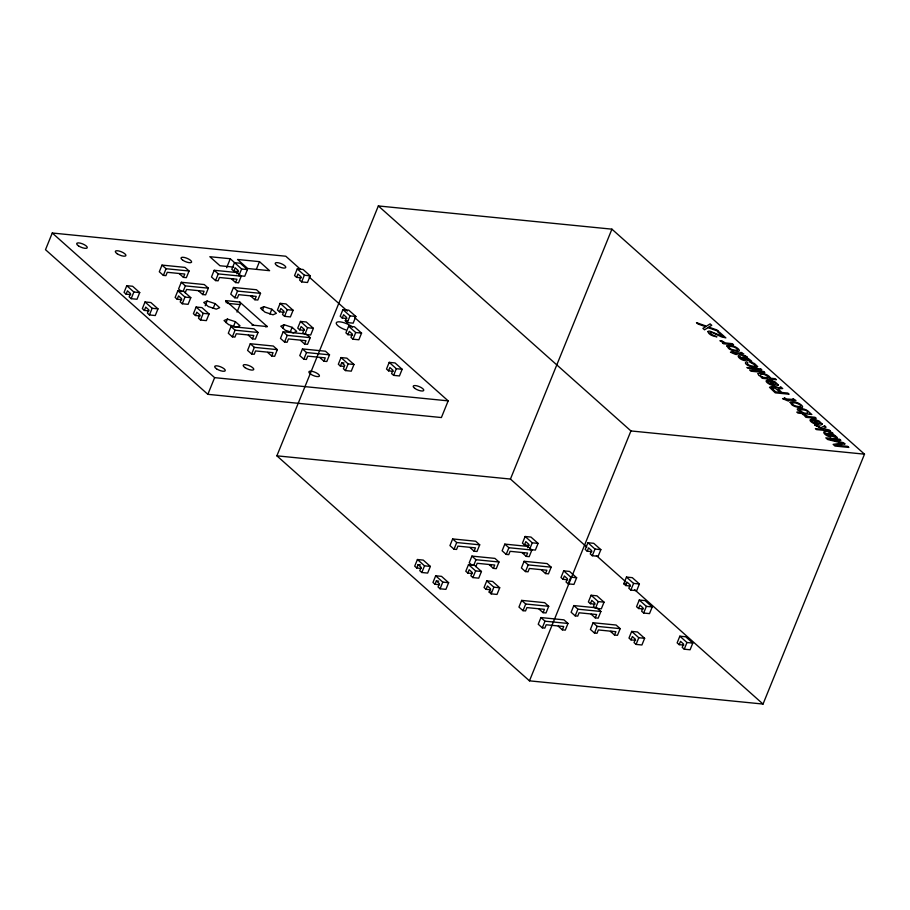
<?xml version="1.0" encoding="UTF-8"?>
<svg xmlns="http://www.w3.org/2000/svg" width="910" height="910" viewBox="0 0 910 910"><rect width="100%" height="100%" fill="white"/><g stroke="black" fill="none" stroke-linecap="round" stroke-linejoin="round"><path stroke-width="1.36" d="M300.664 269.474L285.808 256.233L52.268 233.017L45.5 249.693L207.855 394.326L441.396 417.542L448.164 400.866L354.786 317.681M126.092 294.158L127.445 290.825L130.494 293.543L129.14 296.876L131.165 298.685L137.012 299.265L139.719 292.588L132.61 286.263L126.774 285.683L124.067 292.36L126.092 294.158L130.767 294.624M131.165 298.685L133.872 292.008L126.774 285.683M144.36 310.435L145.714 307.102L148.762 309.81L147.409 313.142L149.433 314.951L155.269 315.531L157.976 308.865L150.878 302.541L145.043 301.961L142.335 308.626L144.36 310.435L149.035 310.901M162.014 265.094L159.307 271.772L163.368 275.389L165.916 275.639L167.269 272.306L184.787 274.046L183.433 277.379L186.357 277.664L189.064 270.998L185.003 267.381L162.014 265.094L166.075 268.712L189.064 270.998M163.368 275.389L166.075 268.712M149.433 314.951L152.141 308.285L145.043 301.961M177.177 299.242L178.531 295.909L181.579 298.616L180.225 301.949L182.25 303.758L188.097 304.338L190.804 297.672L183.695 291.348L177.859 290.768L175.152 297.433L177.177 299.242L181.852 299.709M198.653 290.938L202.714 294.556L205.637 294.84L208.344 288.174L204.284 284.557L181.295 282.271L178.588 288.948L181.636 291.655M183.092 291.45L185.356 285.888L181.295 282.271M185.196 292.815L186.55 289.471L204.067 291.223L202.714 294.556M182.25 303.758L184.969 297.092L177.859 290.768M195.445 315.508L196.799 312.175L199.847 314.894L198.494 318.227L200.518 320.036L206.354 320.616L209.072 313.939L201.963 307.614L196.128 307.034L193.42 313.7L195.445 315.508L200.12 315.975M214.191 270.281L211.484 276.958L215.545 280.576L218.093 280.826L219.446 277.493L236.964 279.233L235.61 282.566L238.534 282.851L241.241 276.185L237.18 272.568L214.191 270.281L218.252 273.899L241.241 276.185M205.205 305.783L207.139 301.017L215.113 303.61L219.685 307.682L216.273 309.15L208.299 306.556L203.738 302.484L207.139 301.017M215.545 280.576L218.252 273.899M200.518 320.036L203.226 313.358L196.128 307.034M226.624 267.722L230.275 258.747L209.835 256.711L219.981 265.754L233.608 267.108M213.179 308.376L215.113 303.61M238.488 271.612L233.813 271.146L235.167 267.813L238.215 270.52L236.862 273.853M233.472 287.458L230.765 294.135L234.825 297.741L237.374 298.002L238.727 294.669L256.245 296.41L254.891 299.743L257.814 300.027L260.522 293.361L256.461 289.744L233.472 287.458L237.533 291.075L260.522 293.361M238.886 275.662L241.605 268.996L230.275 258.747M234.825 297.741L237.533 291.075M225.987 322.663L227.432 319.091L235.406 321.696L239.978 325.757L236.566 327.225L228.603 324.631L224.031 320.559L227.432 319.091M233.813 271.146L231.788 269.337L234.496 262.671L240.331 263.252L247.44 269.576L244.733 276.242L240.058 275.775M231.015 326.565L228.308 333.231L232.368 336.848L234.917 337.098L236.27 333.765L253.788 335.506L252.434 338.85L255.357 339.134L258.065 332.468L254.004 328.851L231.015 326.565L235.076 330.182L258.065 332.468M237.021 312.084L240.069 304.588A1.9 1.206 -84.3 0 0 239.728 302.018L225.691 300.618A1.9 1.206 -84.3 0 1 226.169 302.723M256.336 269.349L259.464 261.648L237.567 259.475L247.713 268.507L269.61 270.691L259.464 261.648M233.472 326.462L235.406 321.696M207.855 394.326L214.624 377.65L52.268 233.017M232.368 336.848L235.076 330.182M262.41 310.23L263.866 306.659L271.84 309.252L276.401 313.324L273 314.792L265.026 312.187L260.465 308.126L263.866 306.659M250.295 343.741L247.588 350.407L251.649 354.024L254.197 354.274L255.551 350.941L273.068 352.682L271.715 356.015L274.638 356.31L277.345 349.645L273.284 346.027L250.295 343.741L254.356 347.358L277.345 349.645M251.649 354.024L254.356 347.358M269.906 314.018L271.84 309.252M279.484 311.823L280.837 308.49L283.875 311.197L282.521 314.53L284.557 316.339L290.392 316.919L293.1 310.253L286.002 303.929L280.155 303.349L277.448 310.014L279.484 311.823L284.147 312.289M296.58 277.379L297.934 274.046L300.983 276.765L299.629 280.098L301.654 281.907L307.489 282.487L310.196 275.81L303.098 269.485L297.263 268.905L294.556 275.582L296.58 277.379L301.255 277.846M284.557 316.339L287.264 309.673L280.155 303.349M282.714 328.305L284.159 324.733L292.133 327.338L296.694 331.399L293.293 332.867L285.319 330.273L280.758 326.201L284.159 324.733M301.654 281.907L304.361 275.229L297.263 268.905M283.192 331.752L280.485 338.418L284.546 342.035L287.094 342.285L288.447 338.952L305.965 340.693L304.611 344.037L307.534 344.321L310.242 337.655L306.181 334.038L283.192 331.752L287.253 335.369L310.242 337.655M284.546 342.035L287.253 335.369M290.199 332.093L292.133 327.338M306.01 334.539L310.685 335.005L313.393 328.328L306.295 322.003L300.448 321.423L297.741 328.089L299.777 329.898L304.44 330.364M299.777 329.898L301.13 326.565L304.167 329.272L302.814 332.616L304.85 334.414L307.557 327.748L300.448 321.423M302.473 348.928L299.765 355.594L303.826 359.211L306.374 359.461L307.728 356.128L325.245 357.869L323.892 361.202L326.815 361.498L329.522 354.832L325.462 351.214L302.473 348.928L306.534 352.545L329.522 354.832M303.826 359.211L306.534 352.545M276.879 455.83L378.344 205.944L611.918 229.161L864.5 454.17L763.035 704.056L529.461 680.839L276.879 455.83L510.442 479.058L586.859 547.126M342.24 318.056L343.593 314.724L346.642 317.442L345.288 320.775L347.313 322.584L353.16 323.164L355.867 316.487L348.757 310.162L342.922 309.582L340.215 316.248L342.24 318.056L346.915 318.523M347.313 322.584L350.02 315.906L342.922 309.582M347.938 334.687L349.292 331.354L352.341 334.061L350.987 337.405L353.012 339.202L358.858 339.783L361.566 333.117L354.456 326.792L348.621 326.212L345.914 332.878L347.938 334.687L352.614 335.153M340.363 366.059L341.716 362.726L344.765 365.433L343.411 368.766L345.436 370.575L351.271 371.155L353.979 364.489L346.881 358.153L341.045 357.573L338.338 364.25L340.363 366.059L343.866 366.4M353.012 339.202L355.719 332.537L348.621 326.212M345.436 370.575L348.143 363.909L341.045 357.573M388.536 370.848L389.889 367.515L392.927 370.222L391.573 373.555L393.609 375.364L399.445 375.944L402.152 369.278L395.042 362.942L389.207 362.362L386.5 369.039L388.536 370.848L393.2 371.314M393.609 375.364L396.316 368.698L389.207 362.362M416.735 567.988L418.088 564.655L421.137 567.362L419.783 570.695L421.808 572.504L427.654 573.084L430.362 566.418L423.252 560.094L417.417 559.514L414.71 566.179L416.735 567.988L421.41 568.454M421.808 572.504L424.526 565.838L417.417 559.514M435.003 584.254L436.356 580.921L439.405 583.64L438.051 586.973L440.076 588.781L445.911 589.361L448.63 582.684L441.521 576.36L435.685 575.78L432.978 582.445L435.003 584.254L439.678 584.72M452.657 538.925L449.95 545.591L454.01 549.208L456.558 549.458L457.912 546.125L475.429 547.865L474.076 551.198L476.999 551.494L479.707 544.828L475.646 541.211L452.657 538.925L456.718 542.542L479.707 544.828M454.01 549.208L456.718 542.542M440.076 588.781L442.783 582.104L435.685 575.78M467.831 573.061L469.185 569.728L472.222 572.447L470.868 575.78L472.904 577.588L478.74 578.168L481.447 571.491L474.349 565.167L468.502 564.587L465.795 571.264L467.831 573.061L472.495 573.527M491.241 564.951L489.296 564.757L493.357 568.375L496.28 568.67L498.987 561.993L494.926 558.387L471.937 556.101L469.23 562.767L472.279 565.474M473.746 565.269L475.998 559.718L471.937 556.101M510.442 479.058L611.918 229.161M475.839 566.634L477.193 563.301L494.71 565.042L493.357 568.375M472.904 577.588L475.611 570.911L468.502 564.587M486.088 589.339L487.441 586.006L490.49 588.713L489.136 592.046L491.161 593.855L497.008 594.435L499.715 587.769L492.606 581.445L486.77 580.864L484.063 587.53L486.088 589.339L490.763 589.805M504.834 544.112L502.127 550.777L506.188 554.395L508.736 554.645L510.089 551.312L527.607 553.053L526.253 556.385L529.176 556.681L531.884 550.015L527.823 546.398L504.834 544.112L508.895 547.729L531.884 550.015M506.188 554.395L508.895 547.729M491.161 593.855L493.868 587.189L486.77 580.864M525.138 536.49L532.248 542.815L529.54 549.492L535.376 550.072L538.083 543.395L530.974 537.071L525.138 536.49L522.431 543.156L524.456 544.965L529.131 545.431M524.456 544.965L525.821 541.632L528.858 544.351L527.504 547.683M524.115 561.288L521.407 567.954L525.468 571.571L528.016 571.821L529.37 568.488L546.887 570.229L545.534 573.562L548.457 573.857L551.164 567.18L547.103 563.574L524.115 561.288L528.175 564.905L551.164 567.18M525.468 571.571L528.175 564.905M521.658 600.384L518.95 607.061L523.011 610.678L525.559 610.928L526.913 607.596L544.43 609.336L543.077 612.669L546 612.965L548.707 606.288L544.646 602.67L521.658 600.384L525.718 604.001L548.707 606.288M523.011 610.678L525.718 604.001M540.938 617.56L538.231 624.237L542.292 627.843L544.84 628.105L546.193 624.772L563.711 626.512L562.357 629.845L565.281 630.13L567.988 623.464L563.927 619.846L540.938 617.56L544.999 621.177L567.988 623.464M563.017 579.317L564.371 575.985L567.419 578.692L566.065 582.025L568.09 583.833L573.937 584.413L576.644 577.748L569.535 571.423L563.699 570.843L560.992 577.509L563.017 579.317L567.692 579.784M542.292 627.843L544.999 621.177M568.09 583.833L570.798 577.167L563.699 570.843M529.461 680.839L630.937 430.942L378.344 205.944M587.223 551.21L588.577 547.877L591.625 550.584L590.271 553.917L592.296 555.726L598.132 556.306L600.85 549.64L593.741 543.315L587.905 542.735L585.198 549.401L587.223 551.21L591.898 551.676M592.296 555.726L595.004 549.06L587.905 542.735M573.835 605.571L571.127 612.248L575.188 615.865L577.736 616.115L579.09 612.783L596.607 614.523L595.254 617.856L598.177 618.152L600.884 611.474L596.823 607.857L573.835 605.571L577.895 609.188L600.884 611.474M575.188 615.865L577.895 609.188M590.419 603.728L591.773 600.384L594.821 603.103L593.468 606.435L595.493 608.244L601.328 608.824L604.035 602.158L596.937 595.822L591.102 595.242L588.383 601.919L590.419 603.728L595.094 604.183M595.493 608.244L598.2 601.578L591.102 595.242M593.115 622.747L590.408 629.424L594.469 633.041L597.017 633.292L598.37 629.959L615.888 631.699L614.534 635.032L617.458 635.316L620.165 628.651L616.104 625.034L593.115 622.747L597.176 626.364L620.165 628.651M594.469 633.041L597.176 626.364M625.784 585.562L623.76 583.754L626.467 577.077L632.302 577.657L639.4 583.992L636.693 590.658L630.857 590.078L628.833 588.269L630.186 584.937L627.138 582.218L625.784 585.562L630.459 586.017M630.857 590.078L633.565 583.412L626.467 577.077M638.581 608.517L639.935 605.173L642.983 607.891L641.63 611.224L643.654 613.033L649.501 613.613L652.208 606.947L645.099 600.611L639.264 600.031L636.556 606.708L638.581 608.517L643.256 608.972M631.005 639.878L632.359 636.545L635.408 639.252L634.054 642.596L636.079 644.405L641.914 644.985L644.633 638.308L637.523 631.984L631.688 631.404L628.981 638.069L631.005 639.878L635.681 640.344M643.654 613.033L646.373 606.367L639.264 600.031M636.079 644.405L638.786 637.728L631.688 631.404M679.178 644.667L680.532 641.334L683.569 644.041L682.216 647.385L684.252 649.194L690.087 649.774L692.794 643.097L685.696 636.772L679.85 636.192L677.142 642.858L679.178 644.667L683.842 645.133M684.252 649.194L686.959 642.517L679.85 636.192M241.605 268.996L247.44 269.576M304.361 275.229L310.196 275.81M233.495 279.142L231.549 278.949L235.61 282.566M185.356 285.888L208.344 288.174M252.775 296.319L250.83 296.125L254.891 299.743M133.872 292.008L139.719 292.588M184.969 297.092L190.804 297.672M227.432 303.326L240.069 304.588M287.264 309.673L293.1 310.253M350.02 315.906L355.867 316.487M345.288 320.775L347.62 321.002M152.141 308.285L157.976 308.865M203.226 313.358L209.072 313.939M307.557 327.748L313.393 328.328M355.719 332.537L361.566 333.117M252.059 325.245A1.9 1.206 -84.3 0 1 253.276 325.2L267.312 326.588L239.728 302.018M341.716 362.726L344.048 362.953M348.143 363.909L353.979 364.489M396.316 368.698L402.152 369.278M214.624 377.65L448.164 400.866M630.937 430.942L864.5 454.17M532.248 542.815L538.083 543.395M595.004 549.06L600.85 549.64M524.137 552.973L522.192 552.779L526.253 556.385M475.998 559.718L498.987 561.993M570.798 577.167L576.644 577.748M633.565 583.412L639.4 583.992M623.76 583.754L626.091 583.981M418.088 564.655L420.431 564.883M424.526 565.838L430.362 566.418M475.611 570.911L481.447 571.491M436.356 580.921L438.688 581.16M442.783 582.104L448.63 582.684M493.868 587.189L499.715 587.769M598.2 601.578L604.035 602.158M646.373 606.367L652.208 606.947M489.136 592.046L491.468 592.285M612.419 631.608L610.473 631.415L614.534 635.032M638.786 637.728L644.633 638.308M686.959 642.517L692.794 643.097M309.15 277.038L347.358 311.061M596.414 555.635L626.125 582.104M634.611 589.669L763.035 704.056M300.55 340.42L304.611 344.037M319.831 357.596L323.892 361.202M541.473 569.944L545.534 573.562M591.193 614.239L595.254 617.856M225.691 300.618L253.276 325.2M179.372 273.762L183.433 277.379M248.373 335.233L252.434 338.85M267.654 352.409L271.715 356.015M470.015 547.592L474.076 551.198M539.016 609.052L543.077 612.669M558.296 626.228L562.357 629.845M345.834 329.921A9.509 3.083 22.1 0 1 337.053 322.095A9.509 3.083 22.1 0 1 352.386 327.099M265.834 326.952A1.9 1.206 -84.3 0 1 267.312 326.588M771.635 387.842L775.593 391.846L780.314 392.324L775.331 388.297L771.635 387.842M799.378 409.898C807.875 418.009 812.71 408.715 799.378 409.898M745.313 356.163C733.13 352.318 738.954 360.053 745.188 360.633L744.084 359.655C726.601 349.497 765.264 370.131 746.473 357.311L747.315 356.947L744.71 355.628L745.313 356.163M830.898 432.398C818.716 428.553 824.54 436.288 830.762 436.868L829.67 435.89C812.186 425.732 850.839 446.378 832.058 433.547L832.889 433.183L830.295 431.875L830.898 432.398M767.437 381.358L769.041 383.167L773.011 384.509L769.121 381.04L767.437 381.358M811.345 420.477L812.948 422.274L816.907 423.616L813.017 420.147L811.345 420.477M728.728 346.858L729.945 348.496A3.003 0.967 22.1 0 0 732.118 349.565C744.198 352.602 733.38 344.64 728.728 346.858M791.984 403.21L793.202 404.848A3.003 0.967 22.1 0 0 795.374 405.905C807.454 408.943 796.637 400.991 791.984 403.21M726.874 345.959L728.671 348.519A5.414 1.752 22.1 0 0 731.765 350.157C748.202 355.207 733.79 342.581 726.874 345.959M790.13 402.311L791.928 404.87A5.414 1.752 22.1 0 0 795.021 406.508C811.458 411.559 797.046 398.921 790.13 402.311M780.814 387.091C776.878 389.082 772.692 385.101 769.496 387.319L775.286 392.847L789.106 394.223L787.798 393.063L781.872 392.472L778.005 388.82L782.725 388.536L780.814 387.091M778.334 384.964C775.4 389.025 759.497 379.743 769.246 380.096L774.387 384.668L776.435 383.997L770.69 380.312L775.149 381.938L778.334 384.964M822.242 424.071C819.296 428.132 803.405 418.85 813.153 419.203L818.283 423.776L820.342 423.116L814.587 419.43L819.057 421.046L822.242 424.071M809.82 412.867L809.468 413.379L811.845 414.482L797.979 413.095L796.83 412.082L801.846 412.583L797.729 410.023A4.948 1.604 22.1 0 1 797.444 408.817C801.596 407.782 807.227 409.341 809.82 412.867M707.878 331.57C708.719 335.039 713.724 336.325 716.943 336.825L711.882 334.641L709.914 332.605L712.371 332.56L721.437 336.848L725.861 337.894L719.435 332.173L717.842 332.013L722.949 336.563L709.914 331.183A5.301 1.718 22.1 0 0 708.196 331.342L707.878 331.57M758.053 373.691L758.758 375.364L762.557 377.457L761.226 377.32L762.364 378.344L776.412 379.743L775.229 378.685L770.087 378.173L770.361 377.65C767.733 374.158 762.159 372.611 758.053 373.691M768.848 377.388C755.607 378.924 759.941 369.471 768.848 377.388M757.598 366.571C755.016 369.631 741.161 363.545 746.701 361.748L747.849 362.76C745.074 364.58 753.469 367.026 755.493 366.013A2.707 0.876 22.1 0 0 755.505 365.263L749.829 362.055L751.899 362.533A4.505 1.456 22.1 0 1 754.561 363.636L757.598 366.571M741.684 353.103L734.654 352.591L732.152 351.465L733.267 352.454L730.457 352.181L735.405 354.365L736.793 354.502L735.837 353.66L743.88 354.081L740.888 352.329L741.684 353.103M793.77 399.501L786.74 399.001L784.238 397.863L785.364 398.864L782.543 398.58L787.503 400.764L788.879 400.9L787.935 400.059L795.966 400.48L792.974 398.728L793.77 399.501M749.419 360.076L747.167 359.905L742.742 356.982L746.507 357.801L749.419 360.076M834.993 436.311L832.752 436.14L828.327 433.217L832.093 434.036L834.993 436.311M708.048 327.623L704.533 329.818L702.907 328.373L705.739 326.713L698.027 324.017L696.468 322.64L706.433 326.178L710.13 323.88L711.745 325.314L708.651 327.054L717 329.989L718.559 331.388L708.048 327.623M824.574 425.812L821.093 427.711L814.643 424.947L823.448 429.406L815.428 428.61L816.554 429.611L830.375 430.987L829.237 429.975L823.175 428.599L826.075 427.154L824.574 425.812M844.855 443.887L835.96 445.183L847.585 446.321L848.825 447.424L835.005 446.048L833.151 444.387L842.068 443.09L827.645 439.496L825.802 437.846L839.623 439.223L840.851 440.326L829.181 439.143L843.57 442.738L844.855 443.887M721.698 340.875L719.912 340.704L724.121 342.933L722.381 342.751L723.495 343.752L733.562 344.753L732.391 343.707L725.463 342.922L721.698 340.875M748.793 367.731L746.871 367.538L749.988 368.789L748.793 367.731M760.68 368.914L750.659 367.913L751.853 368.982L761.886 369.972L760.68 368.914M763.649 371.542L749.829 370.177L751.012 371.223L764.821 372.599L763.649 371.542M804.303 414.459L802.518 414.289L806.726 416.518L804.986 416.336L806.101 417.337L816.179 418.338L814.996 417.292L808.08 416.507L804.303 414.459M310.708 374.169A5.71 1.854 22.1 0 0 319.399 376.114A5.71 1.854 22.1 0 0 312.335 371.382A5.71 1.854 22.1 0 0 310.708 374.169M182.853 260.271A5.71 1.854 22.1 0 0 191.544 262.216A5.71 1.854 22.1 0 0 184.48 257.485A5.71 1.854 22.1 0 0 182.853 260.271M78.522 245.893A5.71 1.854 22.1 0 0 87.212 247.838A5.71 1.854 22.1 0 0 80.16 243.106A5.71 1.854 22.1 0 0 78.522 245.893M277.027 265.629A5.71 1.854 22.1 0 0 285.717 267.574A5.71 1.854 22.1 0 0 278.665 262.842A5.71 1.854 22.1 0 0 277.027 265.629M245.017 367.64A5.71 1.854 22.1 0 0 253.708 369.585A5.71 1.854 22.1 0 0 246.655 364.853A5.71 1.854 22.1 0 0 245.017 367.64M216.523 368.823A5.71 1.854 22.1 0 0 225.214 370.768A5.71 1.854 22.1 0 0 218.161 366.036A5.71 1.854 22.1 0 0 216.523 368.823M414.767 388.377A5.71 1.854 22.1 0 0 423.65 390.606A5.71 1.854 22.1 0 0 416.996 385.851A5.71 1.854 22.1 0 0 414.767 388.377M117.162 253.742A5.71 1.854 22.1 0 0 125.853 255.687A5.71 1.854 22.1 0 0 118.8 250.955A5.71 1.854 22.1 0 0 117.162 253.742"/></g></svg>
